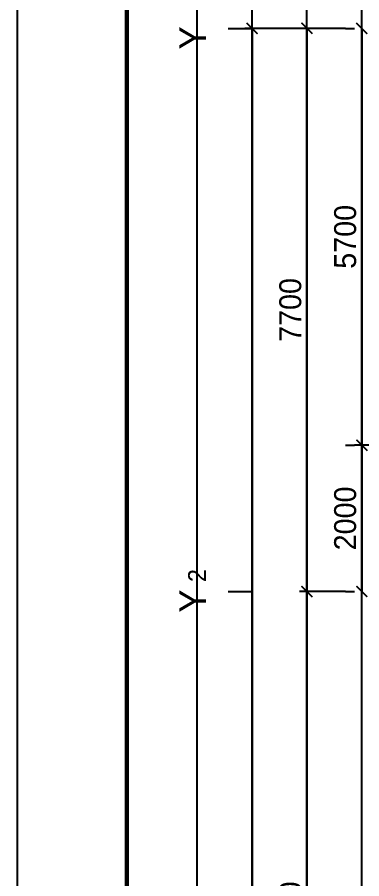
# Model space of a CAD drawing. Header units: millimetres. Extents: x 0 to 199210, y 0 to 94205.
# Drawn here: x 0 to 4710, y 26832 to 38611 of the extents above; entities that cross this region are included whole.
import ezdxf
from ezdxf.enums import TextEntityAlignment as Align

# ---------------------------------------------------------------- set-up
doc = ezdxf.new("R2010")
doc.units = ezdxf.units.MM
doc.layers.get('Defpoints').update_dxf_attribs({"color": 142})
doc.layers.add('DIM', color=7, linetype='Continuous')
doc.layers.add('INVisible', color=165, linetype='Continuous', plot=False)
doc.styles.add('11', font='Dotum.ttf')
doc.styles.add('돋움', font='Dotum.ttf')
doc.dimstyles.new('150', dxfattribs={"dimscale": 50, "dimtxt": 6, "dimasz": 3, "dimexe": 2, "dimexo": 4.5, "dimgap": 1.5, "dimtad": 1, "dimtoh": 1, "dimdec": 0, "dimzin": 0, "dimdsep": 46, "dimtxsty": '11', "dimblk1": 'ARCHTICK', "dimblk2": 'ARCHTICK', "dimsah": 1, "dimcen": 5, "dimclrd": 143, "dimclre": 143, "dimclrt": 7, "dimadec": 0, "dimazin": 0, "dimtfac": 1, "dimtdec": 0, "dimtix": 1, "dimtmove": 2, "dimatfit": 3, "dimldrblk": 'ARCHTICK', "dimfxl": 1, "dimtolj": 1, "dimtzin": 0, "dimlwd": -1, "dimlwe": -1, "dimarcsym": 0})

# ---------------------------------------------------------------- blocks, each defined once
blk = doc.blocks.new('FORM_A3_100')
at = {"color": 8}
blk.add_lwpolyline([(42000, 0), (42000, 29700), (0, 29700), (0, 0)], close=True, dxfattribs=at)
at = {"color": 7, "const_width": 41.7}
blk.add_lwpolyline([(41001.2, 1016.5), (41001.2, 28683.5), (998.8, 28683.5), (998.8, 1016.5)], close=True, dxfattribs=at)
blk = doc.blocks.new('_ArchTick')
at = {"color": 0, "linetype": 'ByBlock', "const_width": 0.15}
blk.add_lwpolyline([(-0.5, -0.5), (0.5, 0.5)], dxfattribs=at)
blk = doc.blocks.new('*D24')
at = {"layer": 'Defpoints', "color": 0, "transparency": 16777216}
for p in [(4710, 38459), (3960, 30759), (4710, 30759)]:
    blk.add_point(p, dxfattribs=at)
at = {"layer": 'DIM', "color": 143, "transparency": 16777216}
for p, q in [((4485, 38459), (3860, 38459)), ((3960, 38459), (3960, 30759)), ((4485, 30759), (3860, 30759))]:
    blk.add_line(p, q, dxfattribs=at)
at = {"layer": 'DIM', "color": 143, "transparency": 16777216, "xscale": 150, "yscale": 150, "zscale": 150}
for p, rotation in [((3960, 38459), 90), ((3960, 30759), 270)]:
    blk.add_blockref('_ArchTick', p, dxfattribs=dict(at, rotation=rotation))
at = {"layer": 'DIM', "color": 7, "transparency": 16777216, "insert": (3734, 34609), "char_height": 300, "attachment_point": 5, "rotation": 90, "style": '11'}
blk.add_mtext('\\A1;7700', dxfattribs=at)
blk = doc.blocks.new('*D25')
at = {"layer": 'Defpoints', "color": 0, "transparency": 16777216}
for p in [(4710, 30759), (3960, 21959), (4710, 21959)]:
    blk.add_point(p, dxfattribs=at)
at = {"layer": 'DIM', "color": 143, "transparency": 16777216}
for p, q in [((4485, 30759), (3860, 30759)), ((3960, 30759), (3960, 21959)), ((4485, 21959), (3860, 21959))]:
    blk.add_line(p, q, dxfattribs=at)
at = {"layer": 'DIM', "color": 143, "transparency": 16777216, "xscale": 150, "yscale": 150, "zscale": 150}
for p, rotation in [((3960, 30759), 90), ((3960, 21959), 270)]:
    blk.add_blockref('_ArchTick', p, dxfattribs=dict(at, rotation=rotation))
at = {"layer": 'DIM', "color": 7, "transparency": 16777216, "insert": (3734, 26359), "char_height": 300, "attachment_point": 5, "rotation": 90, "style": '11'}
blk.add_mtext('\\A1;8800', dxfattribs=at)
blk = doc.blocks.new('*D28')
at = {"layer": 'Defpoints', "color": 0, "transparency": 16777216}
for p in [(4710, 38459), (3210, 7259), (4710, 7259)]:
    blk.add_point(p, dxfattribs=at)
at = {"layer": 'DIM', "color": 143, "transparency": 16777216}
for p, q in [((4485, 38459), (3110, 38459)), ((3210, 38459), (3210, 7259)), ((4485, 7259), (3110, 7259))]:
    blk.add_line(p, q, dxfattribs=at)
at = {"layer": 'DIM', "color": 143, "transparency": 16777216, "xscale": 150, "yscale": 150, "zscale": 150}
for p, rotation in [((3210, 38459), 90), ((3210, 7259), 270)]:
    blk.add_blockref('_ArchTick', p, dxfattribs=dict(at, rotation=rotation))
at = {"layer": 'DIM', "color": 7, "transparency": 16777216, "insert": (2984, 22859), "char_height": 300, "attachment_point": 5, "rotation": 90, "style": '11'}
blk.add_mtext('\\A1;31200', dxfattribs=at)
blk = doc.blocks.new('*D56')
at = {"color": 143, "transparency": 16777216}
for p, q in [((5428, 32759), (4610, 32759)), ((4710, 32759), (4710, 30759)), ((4485, 30759), (4610, 30759))]:
    blk.add_line(p, q, dxfattribs=at)
at = {"layer": 'Defpoints', "color": 0, "transparency": 16777216}
for p in [(5653, 32759), (4710, 30759), (4710, 30759)]:
    blk.add_point(p, dxfattribs=at)
at = {"color": 143, "transparency": 16777216, "xscale": 150, "yscale": 150, "zscale": 150}
for p, rotation in [((4710, 32759), 90), ((4710, 30759), 270)]:
    blk.add_blockref('_ArchTick', p, dxfattribs=dict(at, rotation=rotation))
at = {"color": 7, "transparency": 16777216, "insert": (4484, 31759), "char_height": 300, "attachment_point": 5, "rotation": 90, "style": '11'}
blk.add_mtext('\\A1;2000', dxfattribs=at)
blk = doc.blocks.new('*D57')
at = {"color": 143, "transparency": 16777216}
for p, q in [((4485, 38459), (4610, 38459)), ((4710, 38459), (4710, 32759)), ((4485, 32759), (4610, 32759))]:
    blk.add_line(p, q, dxfattribs=at)
at = {"layer": 'Defpoints', "color": 0, "transparency": 16777216}
for p in [(4710, 38459), (4710, 32759), (4710, 32759)]:
    blk.add_point(p, dxfattribs=at)
at = {"color": 143, "transparency": 16777216, "xscale": 150, "yscale": 150, "zscale": 150}
for p, rotation in [((4710, 38459), 90), ((4710, 32759), 270)]:
    blk.add_blockref('_ArchTick', p, dxfattribs=dict(at, rotation=rotation))
at = {"color": 7, "transparency": 16777216, "insert": (4484, 35609), "char_height": 300, "attachment_point": 5, "rotation": 90, "style": '11'}
blk.add_mtext('\\A1;5700', dxfattribs=at)

msp = doc.modelspace()

# ---------------------------------------------------------------- linework, layer by layer
at = {"color": 0, "linetype": 'ByBlock'}
for p, q in [((2884.6, 38458.9), (3209.6, 38458.9)), ((2884.6, 30758.9), (3209.6, 30758.9))]:
    msp.add_line(p, q, dxfattribs=at)
at = {"layer": 'INVisible'}
for points in [[(55828.6, 3145.3), (2459.6, 3145.3), (2459.6, 41416.8), (55828.6, 41416.8)], [(55078.6, 3895.3), (3209.6, 3895.3), (3209.6, 40666.8), (55078.6, 40666.8)], [(54328.6, 4645.3), (3959.6, 4645.3), (3959.6, 39916.8), (54328.6, 39916.8)], [(53578.6, 5395.3), (4709.6, 5395.3), (4709.6, 39166.8), (53578.6, 39166.8)]]:
    msp.add_lwpolyline(points, close=True, dxfattribs=at)

# ---------------------------------------------------------------- block references
at = {"xscale": 1.499999999961756, "yscale": 1.499999999961756, "zscale": 1.499999999961756}
msp.add_blockref('FORM_A3_100', (0, 0), dxfattribs=at)

# ---------------------------------------------------------------- texts
at = {"color": 3, "linetype": 'ByBlock', "style": '돋움'}
for tag, text, height, p in [('Y', 'X', 365.6, (2397.1, 38328.8)), ('2', '1', 243.8, (2458, 30978.2)), ('Y', 'X', 365.6, (2397.1, 30628.8))]:
    msp.add_attdef(tag, text=text, height=height, rotation=90, dxfattribs=at).set_placement(p, align=Align.MIDDLE_CENTER)

# ---------------------------------------------------------------- dimensions: what is measured, and where the dimension line sits
for base, p1, p2, picture, middle in [((4709.6, 32758.9), (4709.6, 38458.9), (4709.6, 32758.9), '*D57', (4484.4, 35608.9)), ((4709.6, 30758.9), (5652.7, 32758.9), (4709.6, 30758.9), '*D56', (4484.4, 31758.9))]:
    dim = msp.add_linear_dim(base=base, p1=p1, p2=p2, angle=90, dimstyle='150')
    dim.commit()
    dim.dimension.update_dxf_attribs({"geometry": picture, "text_midpoint": middle})
at = {"layer": 'DIM'}
for base, p1, p2, picture, middle in [((3209.6, 7258.9), (4709.6, 38458.9), (4709.6, 7258.9), '*D28', (2984.4, 22858.9)), ((3959.6, 30758.9), (4709.6, 38458.9), (4709.6, 30758.9), '*D24', (3734.4, 34608.9)), ((3959.6, 21958.9), (4709.6, 30758.9), (4709.6, 21958.9), '*D25', (3734.4, 26358.9))]:
    dim = msp.add_linear_dim(base=base, p1=p1, p2=p2, angle=90, dimstyle='150', override={"dimscale": 50}, dxfattribs=at)
    dim.commit()
    dim.dimension.update_dxf_attribs({"geometry": picture, "text_midpoint": middle})

doc.saveas('drawing.dxf')
